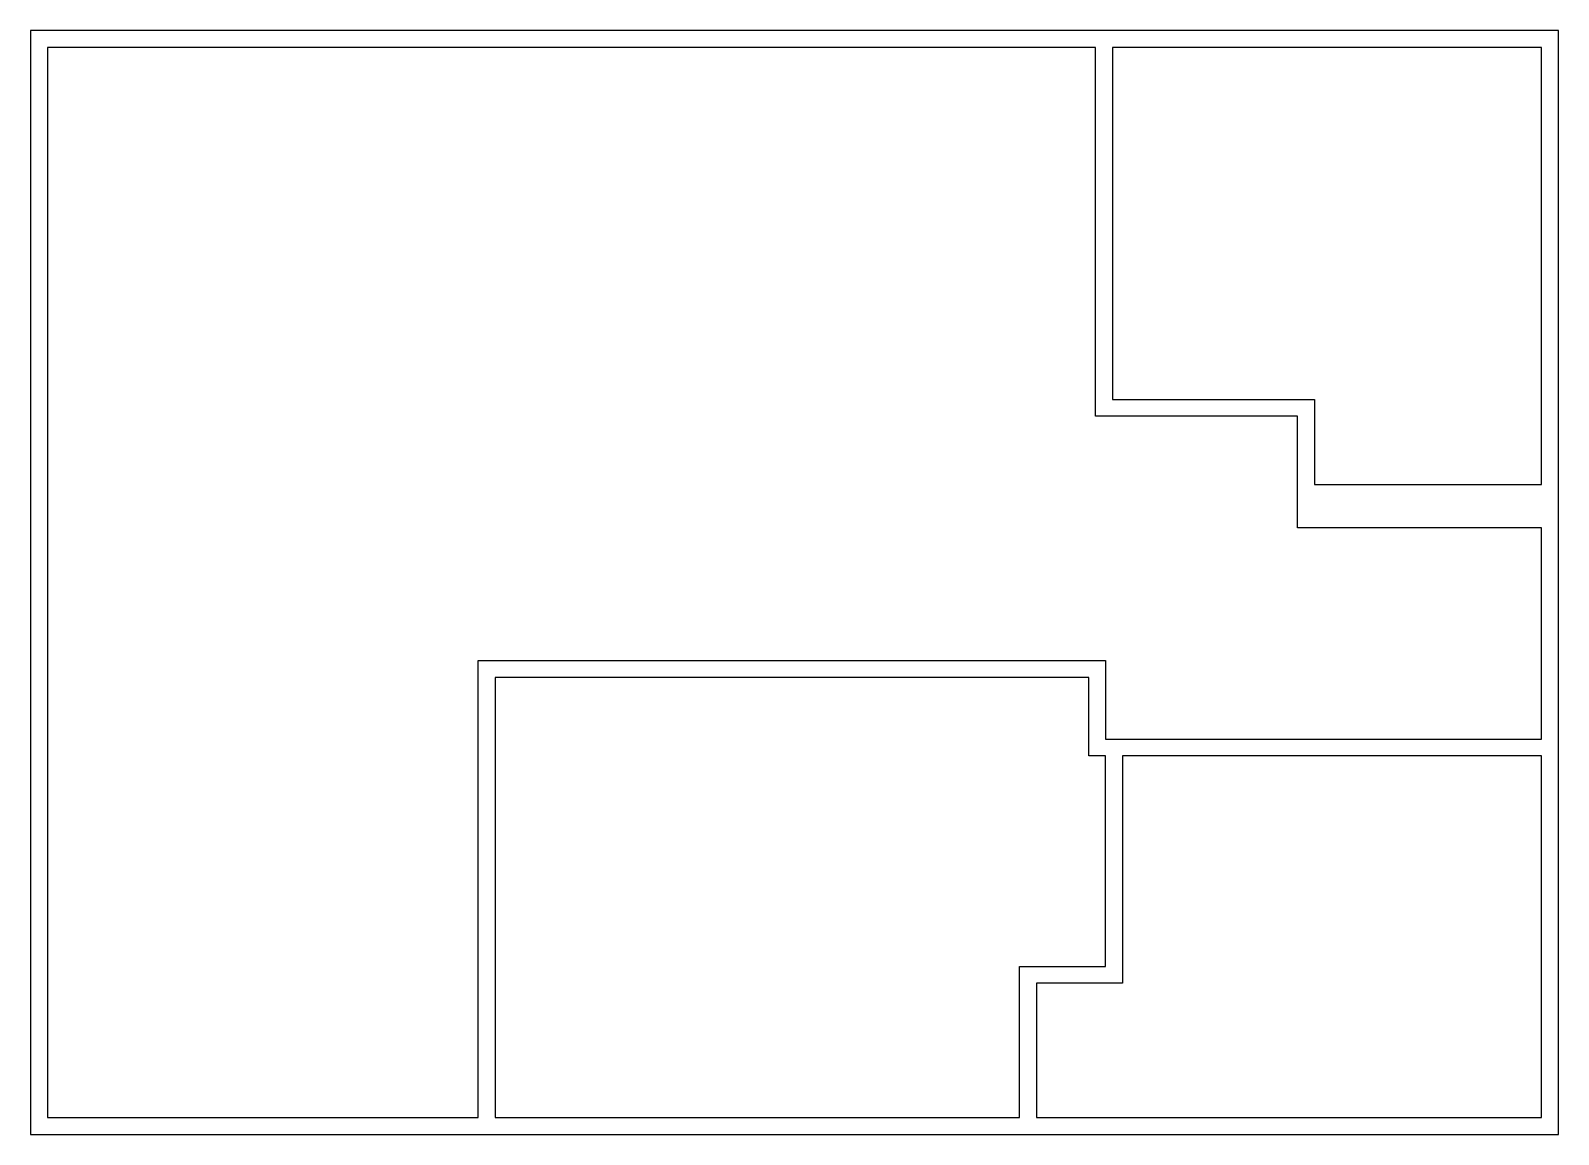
# Model space of a CAD drawing. Header units: inches. Extents: x 58 to 490, y -86 to 226.
import ezdxf

# ---------------------------------------------------------------- set-up
doc = ezdxf.new("R2010")
doc.units = ezdxf.units.IN
doc.header["$MEASUREMENT"] = 0
doc.layers.add('Title Block', color=7, linetype='Continuous')

msp = doc.modelspace()

# ---------------------------------------------------------------- linework, layer by layer
at = {"layer": 'Title Block'}
for points in [[(490.17, -85.91), (490.17, 226.09), (58.17, 226.09), (58.17, -85.91), (490.17, -85.91)], [(421.17, 121.84), (421.17, 97.8), (485.42, 97.8), (485.42, 221.34), (364.05, 221.34), (364.05, 121.84), (421.17, 121.84)], [(485.42, 21.09), (366.89, 21.09), (366.89, -43.19), (342.55, -43.19), (342.55, -81.16), (485.42, -81.16), (485.42, 21.09)]]:
    msp.add_lwpolyline(points, dxfattribs=at)
for points in [[(359.3, 117.09), (359.3, 221.34), (62.92, 221.34), (62.92, -81.16), (184.77, -81.16), (184.77, 48.03), (362.14, 48.03), (362.14, 25.84), (485.42, 25.84), (485.42, 85.53), (416.42, 85.53), (416.42, 117.09)], [(357.39, 43.28), (189.52, 43.28), (189.52, -81.16), (337.8, -81.16), (337.8, -38.44), (362.14, -38.44), (362.14, 21.09), (357.39, 21.09)]]:
    msp.add_lwpolyline(points, close=True, dxfattribs=at)

doc.saveas('drawing.dxf')
